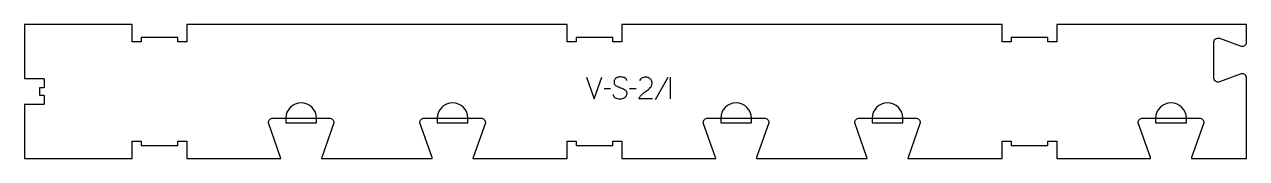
# Model space of a CAD drawing. Extents: x 0 to 1686, y 0 to 186.
import ezdxf

# ---------------------------------------------------------------- set-up
doc = ezdxf.new("R2010")
doc.units = 0
for name, color, linetype in [('1_ANYTOOL_1MMDEEP_LABELS_S', 2, 'CONTINUOUS'), ('4_ANYTOOL_CUTTHROUGH_OUTSI', 5, 'CONTINUOUS'), ('5_ANYTOOL_HALF_MILL_9MM_IN', 3, 'CONTINUOUS')]:
    doc.layers.add(name, color=color, linetype=linetype)

msp = doc.modelspace()

# ---------------------------------------------------------------- linework, layer by layer
at = {"layer": '1_ANYTOOL_1MMDEEP_LABELS_S'}
for p, q in [((887.580416, 112.058435), (870.394701, 81.287007)), ((891.094701, 112.529864), (891.094701, 82.529864)), ((808.723273, 96.415578), (799.937558, 96.329864)), ((843.780416, 96.415578), (834.994701, 96.329864))]:
    msp.add_line(p, q, dxfattribs=at)
msp.add_lwpolyline([(775.594701, 112.529864), (785.96613, 82.529864), (796.508987, 112.529864)], dxfattribs=at)
for points in [[(830.96613, 107.94415, 0.071867), (830.773016, 109.280756, 0.100684), (830.146487, 110.462007, 0.047558), (829.671933, 110.938457, 0.038563), (829.121933, 111.327185, 0.037928), (828.424746, 111.674654, 0.026634), (827.687558, 111.929864, 0.028461), (824.664225, 112.615847, 0.041577), (821.580416, 112.872721, 0.036938), (820.078056, 112.761582, 0.041531), (818.612558, 112.417364, 0.041583), (817.235182, 111.840156, 0.038125), (815.96613, 111.051293, 0.057611), (814.895977, 110.059388, 0.065808), (814.101844, 108.838793, 0.06469), (813.624348, 107.379238, 0.046778), (813.480416, 105.84415, 0.052235), (813.642771, 104.294308, 0.075448), (814.187558, 102.84415, 0.076671), (815.10365, 101.671097, 0.061023), (816.308987, 100.787007, 0.021951), (819.337841, 99.259661, 0.018213), (822.480416, 97.979864, -0.02405), (825.5819, 96.674402, -0.02981), (828.523273, 95.04415, -0.068439), (829.664575, 94.078219, -0.079282), (830.473273, 92.826293, -0.076308), (830.898272, 91.247611, -0.047772), (830.923273, 89.601293, -0.046243), (830.630038, 87.920333, -0.06359), (829.980416, 86.349507, -0.064671), (829.007592, 85.065318, -0.057073), (827.751844, 84.051293, -0.067522), (824.783536, 82.688382, -0.070793), (821.558987, 82.187007, -0.064027), (818.419972, 82.549522, -0.070447), (815.494701, 83.729864, -0.054374), (814.336284, 84.579497, -0.074742), (813.437558, 85.690578, -0.075199), (812.914551, 86.996957, -0.057737), (812.751844, 88.401293)], [(866.36613, 82.572721), (848.06613, 82.615578, -0.034491), (848.728908, 84.36291, -0.037732), (849.635773, 85.995935, -0.037744), (850.775067, 87.470572, -0.03482), (852.11613, 88.765578, -0.00859), (855.075355, 91.164161, -0.008791), (858.11613, 93.458435, 0.020588), (860.935418, 95.691878, 0.025206), (863.537558, 98.172721, 0.046908), (864.558153, 99.473963, 0.051091), (865.305416, 100.947721, 0.050722), (865.754148, 102.595896, 0.041139), (865.894701, 104.301293, 0.039396), (865.752056, 106.108878, 0.058519), (865.262558, 107.847721, 0.060358), (864.472001, 109.254837, 0.061397), (863.36613, 110.429864, 0.048006), (862.010173, 111.351824, 0.045901), (860.505416, 112.004864, 0.045216), (858.765354, 112.407424, 0.034258), (856.980416, 112.529864, 0.055622), (854.345845, 112.235877, 0.079896), (851.901844, 111.254864, 0.080617), (849.932457, 109.589164, 0.060287), (848.494701, 107.429864)]]:
    msp.add_lwpolyline(points, format="xyb", dxfattribs=at)
at = {"layer": '4_ANYTOOL_CUTTHROUGH_OUTSI'}
msp.add_lwpolyline([(1686.156878, 111.435483, 0.237079), (1683.839229, 116.048668, 0.237104), (1678.754712, 116.942756), (1648.993826, 105.947707, -0.015611), (1648.979024, 105.942758, -0.237077), (1643.452431, 106.914842, -0.237079), (1640.933246, 111.929172), (1640.932791, 160.435256, -0.237079), (1643.451975, 165.449588, -0.237079), (1648.978715, 166.421672, -0.015604), (1648.99351, 166.416725), (1678.769495, 155.417194, 0.236338), (1683.839229, 156.316215, 0.237079), (1686.156878, 160.929398), (1686.156647, 185.500002), (1424.32143, 185.500002), (1424.32143, 161.750002, -0.414214), (1424.07143, 161.500002), (1412.07143, 161.500002, -0.414214), (1411.82143, 161.750002), (1411.82143, 167.500002), (1361.32143, 167.500002), (1361.32143, 161.750002, -0.414214), (1361.07143, 161.500002), (1349.07143, 161.500002, -0.414214), (1348.82143, 161.750002), (1348.82143, 185.500002), (824.234077, 185.500002), (824.234077, 161.750002, -0.414214), (823.984077, 161.500002), (811.984077, 161.500002, -0.414214), (811.734077, 161.750002), (811.734077, 167.500002), (761.234077, 167.500002), (761.234077, 161.750002, -0.414214), (760.984077, 161.500002), (748.984077, 161.500002, -0.414214), (748.734077, 161.750002), (748.734077, 185.500002), (224.146724, 185.5), (224.146724, 161.750002, -0.414214), (223.896724, 161.500002), (211.896724, 161.500002, -0.414214), (211.646724, 161.750002), (211.646724, 167.500002), (161.146724, 167.500002), (161.146724, 161.750002, -0.414214), (160.896724, 161.500002), (148.896724, 161.500002, -0.414214), (148.646724, 161.750002), (148.646724, 185.499998), (0, 185.500001), (0, 110.500009), (26.75, 110.500009, -0.414214), (27, 110.250009), (27, 98.250009, -0.414214), (26.75, 98.000009), (21, 98.000009), (21, 87.500009), (26.75, 87.500009, -0.414214), (27, 87.250009), (27, 75.250009, -0.414214), (26.75, 75.000009), (0, 75.000009), (0, 0.000016), (148.646724, 0.000004), (148.646724, 23.75, -0.414214), (148.896724, 24), (160.896724, 24, -0.414214), (161.146724, 23.75), (161.146724, 18), (211.646724, 18), (211.646724, 23.75, -0.414214), (211.896724, 24), (223.896724, 24, -0.414214), (224.146724, 23.75), (224.146724, 0.000003), (336.210562, 0), (353.673879, 0, 0.06141), (353.438969, 1.39487), (336.543436, 49.667412, -0.084368), (336.5294, 49.75, -0.414214), (342.7794, 56), (420.7794, 56, -0.414214), (427.0294, 49.75, -0.084368), (427.015365, 49.667412), (410.116252, 1.383805, 0.0608), (409.884922, 0), (562.579879, 0, 0.06141), (562.344969, 1.39487), (545.449436, 49.667412, -0.084368), (545.4354, 49.75, -0.414214), (551.6854, 56), (629.6854, 56, -0.414214), (635.9354, 49.75, -0.084368), (635.921365, 49.667412), (619.022252, 1.383805, 0.0608), (618.790922, 0), (636.254238, 0), (748.734077, 0), (748.734077, 23.75, -0.414214), (748.984077, 24), (760.984077, 24, -0.414214), (761.234077, 23.75), (761.234077, 18), (811.734077, 18), (811.734077, 23.75, -0.414214), (811.984077, 24), (823.984077, 24, -0.414214), (824.234077, 23.75), (824.234077, 0), (936.297914, 0), (953.761232, 0, 0.06141), (953.526322, 1.39487), (936.630789, 49.667412, -0.084368), (936.616753, 49.75, -0.414214), (942.866753, 56), (1020.866753, 56, -0.414214), (1027.116753, 49.75, -0.084368), (1027.102718, 49.667412), (1010.203605, 1.383805, 0.0608), (1009.972274, 0), (1162.667232, 0, 0.06141), (1162.432322, 1.39487), (1145.536789, 49.667412, -0.084368), (1145.522753, 49.75, -0.414214), (1151.772753, 56), (1229.772753, 56, -0.414214), (1236.022753, 49.75, -0.084368), (1236.008718, 49.667412), (1219.109605, 1.383805, 0.0608), (1218.878274, 0), (1236.341591, 0), (1348.82143, 0), (1348.82143, 23.75, -0.414214), (1349.07143, 24), (1361.07143, 24, -0.414214), (1361.32143, 23.75), (1361.32143, 18), (1411.82143, 18), (1411.82143, 23.75, -0.414214), (1412.07143, 24), (1424.07143, 24, -0.414214), (1424.32143, 23.75), (1424.32143, 0), (1536.385267, 0), (1553.848585, 0, 0.06141), (1553.613675, 1.39487), (1536.718141, 49.667412, -0.084368), (1536.704106, 49.75, -0.414214), (1542.954106, 56), (1620.954106, 56, -0.414214), (1627.204106, 49.75, -0.084368), (1627.19007, 49.667412), (1610.290958, 1.383805, 0.0608), (1610.059627, 0), (1686.157105, 0)], format="xyb", close=True, dxfattribs=at)
at = {"layer": '5_ANYTOOL_HALF_MILL_9MM_IN'}
for points in [[(403.0294, 55.5), (403.0294, 55.75, 1), (360.5294, 55.75), (360.5294, 49.5), (403.0294, 49.5)], [(611.9354, 55.5), (611.9354, 55.75, 1), (569.4354, 55.75), (569.4354, 49.5), (611.9354, 49.5)], [(1003.116753, 55.5), (1003.116753, 55.75, 1), (960.616753, 55.75), (960.616753, 49.5), (1003.116753, 49.5)], [(1212.022753, 55.5), (1212.022753, 55.75, 1), (1169.522753, 55.75), (1169.522753, 49.5), (1212.022753, 49.5)], [(1603.204106, 55.5), (1603.204106, 55.75, 1), (1560.704106, 55.75), (1560.704106, 49.5), (1603.204106, 49.5)]]:
    msp.add_lwpolyline(points, format="xyb", close=True, dxfattribs=at)

doc.saveas('drawing.dxf')
